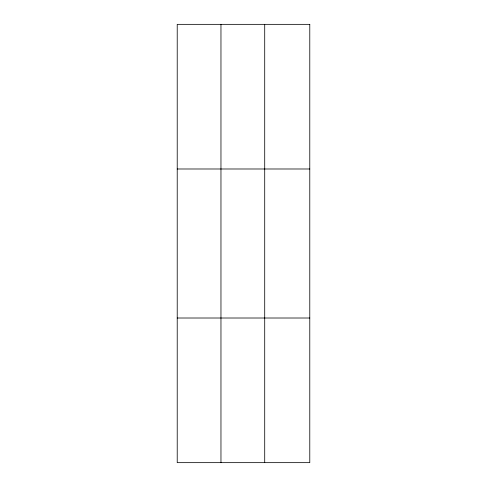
<?xml version="1.0" encoding="UTF-8"?>
<svg xmlns="http://www.w3.org/2000/svg" width="487" height="487" viewBox="0 0 487 487"><rect width="100%" height="100%" fill="white"/><g stroke="black" fill="none" stroke-linecap="round" stroke-linejoin="round"><path stroke-width="0.73" d="M220.964 24.35L220.964 462.65M264.709 24.35L264.709 462.65M177.219 168.989L309.781 168.989M177.219 318.011L309.781 318.011M309.781 24.35L309.781 462.65L177.219 462.65L177.219 24.35L309.781 24.35"/></g></svg>
